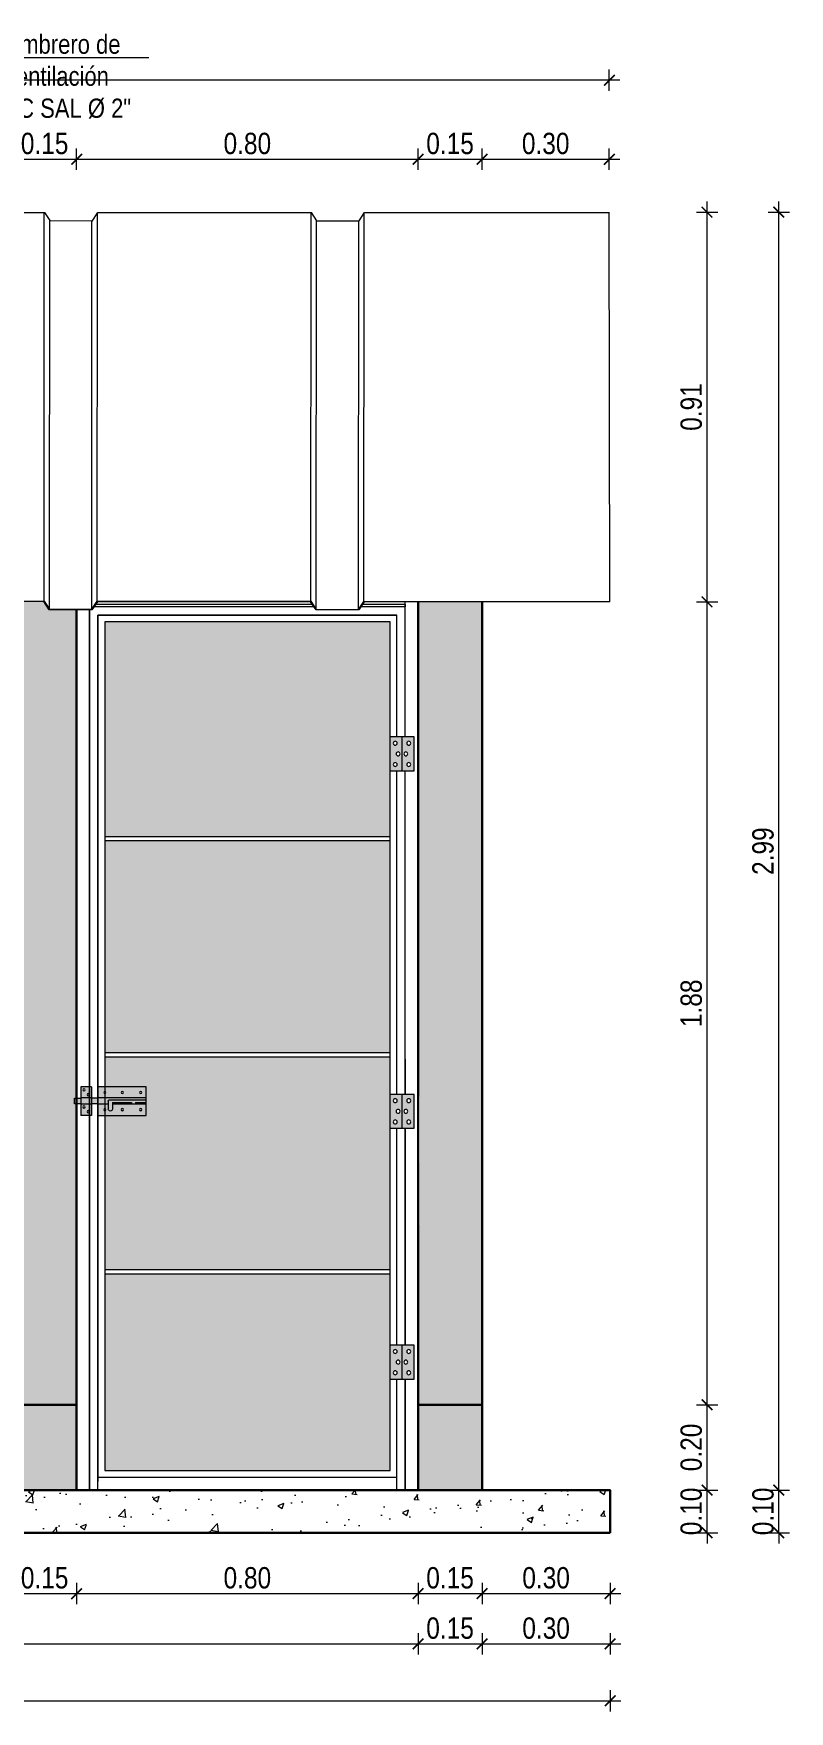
# Model space of a CAD drawing. Header units: metres. Extents: x 116.6 to 157, y -0.9 to 78.1.
# Drawn here: x 141.66 to 143.431, y 68.054 to 71.986 of the extents above; entities that cross this region are included whole.
import ezdxf
from ezdxf import colors
from ezdxf.entities.mleader import LeaderData, LeaderLine
from ezdxf.math import Vec2, Vec3

# ---------------------------------------------------------------- set-up
doc = ezdxf.new("R2010")
doc.units = ezdxf.units.M
doc.set_wipeout_variables(frame=1)
doc.layers.get('0').update_dxf_attribs({"color": 253})
doc.layers.get('Defpoints').update_dxf_attribs({"color": 30, "lineweight": 9})
for name, color, linetype, lineweight in [('-Acero techos', 252, 'Continuous', 13), ('-Acotado', 251, 'Continuous', 5), ('-Techo', 136, 'Continuous', 20), ('-Vista', 148, 'Continuous', 9), ('FIC-2ES_CONCRETO 210', 251, 'Continuous', 30), ('FIC-2ES_PUERTA METALICA', 170, 'Continuous', 15)]:
    doc.layers.add(name, color=color, linetype=linetype, lineweight=lineweight)
doc.layers.add('A_50_CotasExter', color=253, linetype='Continuous')
doc.styles.add('-Arial Narrow', font='ARIALN.TTF')
doc.dimstyles.new('Esc 1_20n', dxfattribs={"dimscale": 0.02, "dimtxt": 2, "dimasz": 1, "dimexe": 1, "dimexo": 1, "dimgap": 0.45, "dimtad": 1, "dimtoh": 1, "dimzin": 3, "dimdsep": 46, "dimtxsty": '-Arial Narrow', "dimblk": 'ARCHTICK', "dimcen": 1, "dimdle": 1, "dimclrd": 252, "dimclre": 252, "dimclrt": 252, "dimadec": 0, "dimazin": 0, "dimtfac": 1, "dimtix": 1, "dimtmove": 1, "dimatfit": 2, "dimldrblk": 'ARCHTICK', "dimfxl": 1, "dimfxlon": 1, "dimtolj": 2, "dimlwd": 5, "dimlwe": 5, "dimarcsym": 0})

# ---------------------------------------------------------------- blocks, each defined once
blk = doc.blocks.new('_ArchTick')
at = {"color": 0, "linetype": 'ByBlock', "const_width": 0.15}
blk.add_lwpolyline([(-0.5, -0.5), (0.5, 0.5)], dxfattribs=at)
blk = doc.blocks.new('*D717')
at = {"layer": 'A_50_CotasExter', "color": 252, "lineweight": 5, "transparency": 16777216}
for p, q in [((141.5859, 68.3302), (141.786, 68.3302)), ((141.6109, 68.3552), (141.6109, 68.3052)), ((141.761, 68.3552), (141.761, 68.3052))]:
    blk.add_line(p, q, dxfattribs=at)
at = {"layer": 'Defpoints', "color": 0, "transparency": 16777216}
for p in [(141.6109, 68.7727), (141.761, 68.7727), (141.761, 68.3302)]:
    blk.add_point(p, dxfattribs=at)
at = {"layer": 'A_50_CotasExter', "color": 252, "lineweight": 5, "transparency": 16777216, "xscale": 0.025, "yscale": 0.025, "zscale": 0.025}
for p, rotation in [((141.6109, 68.3302), 180.0000000000054), ((141.761, 68.3302), 5.44510961466554e-12)]:
    blk.add_blockref('_ArchTick', p, dxfattribs=dict(at, rotation=rotation))
at = {"layer": 'A_50_CotasExter', "color": 252, "transparency": 16777216, "insert": (141.686, 68.367), "char_height": 0.05, "attachment_point": 5, "style": '-Arial Narrow'}
blk.add_mtext('\\A2;0.15', dxfattribs=at)
blk = doc.blocks.new('*D718')
at = {"layer": 'A_50_CotasExter', "color": 252, "lineweight": 5, "transparency": 16777216}
for p, q in [((141.736, 68.3302), (142.586, 68.3302)), ((141.761, 68.3552), (141.761, 68.3052)), ((142.561, 68.3552), (142.561, 68.3052))]:
    blk.add_line(p, q, dxfattribs=at)
at = {"layer": 'Defpoints', "color": 0, "transparency": 16777216}
for p in [(141.761, 68.7727), (142.561, 68.7727), (142.561, 68.3302)]:
    blk.add_point(p, dxfattribs=at)
at = {"layer": 'A_50_CotasExter', "color": 252, "lineweight": 5, "transparency": 16777216, "xscale": 0.025, "yscale": 0.025, "zscale": 0.025}
for p, rotation in [((141.761, 68.3302), 180.0000000000054), ((142.561, 68.3302), 5.44510961466554e-12)]:
    blk.add_blockref('_ArchTick', p, dxfattribs=dict(at, rotation=rotation))
at = {"layer": 'A_50_CotasExter', "color": 252, "transparency": 16777216, "insert": (142.161, 68.367), "char_height": 0.05, "attachment_point": 5, "style": '-Arial Narrow'}
blk.add_mtext('\\A2;0.80', dxfattribs=at)
blk = doc.blocks.new('*D719')
at = {"layer": 'A_50_CotasExter', "color": 252, "lineweight": 5, "transparency": 16777216}
for p, q in [((142.536, 68.3302), (142.736, 68.3302)), ((142.561, 68.3552), (142.561, 68.3052)), ((142.711, 68.3552), (142.711, 68.3052))]:
    blk.add_line(p, q, dxfattribs=at)
at = {"layer": 'Defpoints', "color": 0, "transparency": 16777216}
for p in [(142.561, 68.7727), (142.711, 68.7727), (142.711, 68.3302)]:
    blk.add_point(p, dxfattribs=at)
at = {"layer": 'A_50_CotasExter', "color": 252, "lineweight": 5, "transparency": 16777216, "xscale": 0.025, "yscale": 0.025, "zscale": 0.025}
for p, rotation in [((142.561, 68.3302), 180.0000000000054), ((142.711, 68.3302), 5.44510961466554e-12)]:
    blk.add_blockref('_ArchTick', p, dxfattribs=dict(at, rotation=rotation))
at = {"layer": 'A_50_CotasExter', "color": 252, "transparency": 16777216, "insert": (142.636, 68.367), "char_height": 0.05, "attachment_point": 5, "style": '-Arial Narrow'}
blk.add_mtext('\\A2;0.15', dxfattribs=at)
blk = doc.blocks.new('*D721')
at = {"layer": 'A_50_CotasExter', "color": 252, "lineweight": 5, "transparency": 16777216}
for p, q in [((140.086, 68.2123), (142.586, 68.2123)), ((140.111, 68.2373), (140.111, 68.1873)), ((142.561, 68.2373), (142.561, 68.1873))]:
    blk.add_line(p, q, dxfattribs=at)
at = {"layer": 'Defpoints', "color": 0, "transparency": 16777216}
for p in [(140.111, 68.5728), (142.561, 68.5728), (142.561, 68.2123)]:
    blk.add_point(p, dxfattribs=at)
at = {"layer": 'A_50_CotasExter', "color": 252, "lineweight": 5, "transparency": 16777216, "xscale": 0.025, "yscale": 0.025, "zscale": 0.025}
for p, rotation in [((140.111, 68.2123), 179.9999998690352), ((142.561, 68.2123), 359.9999998690351)]:
    blk.add_blockref('_ArchTick', p, dxfattribs=dict(at, rotation=rotation))
at = {"layer": 'A_50_CotasExter', "color": 252, "transparency": 16777216, "insert": (141.336, 68.2491), "char_height": 0.05, "attachment_point": 5, "rotation": 360, "style": '-Arial Narrow'}
blk.add_mtext('\\A2;2.45', dxfattribs=at)
blk = doc.blocks.new('*D722')
at = {"layer": 'A_50_CotasExter', "color": 252, "lineweight": 5, "transparency": 16777216}
for p, q in [((142.536, 68.2123), (142.736, 68.2123)), ((142.561, 68.2373), (142.561, 68.1873)), ((142.711, 68.2373), (142.711, 68.1873))]:
    blk.add_line(p, q, dxfattribs=at)
at = {"layer": 'Defpoints', "color": 0, "transparency": 16777216}
for p in [(142.561, 68.5728), (142.711, 68.5728), (142.711, 68.2123)]:
    blk.add_point(p, dxfattribs=at)
at = {"layer": 'A_50_CotasExter', "color": 252, "lineweight": 5, "transparency": 16777216, "xscale": 0.025, "yscale": 0.025, "zscale": 0.025}
for p, rotation in [((142.561, 68.2123), 179.9999998690352), ((142.711, 68.2123), 359.9999998690351)]:
    blk.add_blockref('_ArchTick', p, dxfattribs=dict(at, rotation=rotation))
at = {"layer": 'A_50_CotasExter', "color": 252, "transparency": 16777216, "insert": (142.636, 68.2491), "char_height": 0.05, "attachment_point": 5, "rotation": 360, "style": '-Arial Narrow'}
blk.add_mtext('\\A2;0.15', dxfattribs=at)
blk = doc.blocks.new('*D723')
at = {"layer": 'A_50_CotasExter', "color": 252, "lineweight": 5, "transparency": 16777216}
for p, q in [((142.686, 68.3302), (143.036, 68.3302)), ((142.711, 68.3552), (142.711, 68.3052)), ((143.011, 68.3552), (143.011, 68.3052))]:
    blk.add_line(p, q, dxfattribs=at)
at = {"layer": 'Defpoints', "color": 0, "transparency": 16777216}
for p in [(142.711, 68.7727), (143.011, 68.4728), (143.011, 68.3302)]:
    blk.add_point(p, dxfattribs=at)
at = {"layer": 'A_50_CotasExter', "color": 252, "lineweight": 5, "transparency": 16777216, "xscale": 0.025, "yscale": 0.025, "zscale": 0.025}
for p, rotation in [((142.711, 68.3302), 180.0000000000054), ((143.011, 68.3302), 5.44510961466554e-12)]:
    blk.add_blockref('_ArchTick', p, dxfattribs=dict(at, rotation=rotation))
at = {"layer": 'A_50_CotasExter', "color": 252, "transparency": 16777216, "insert": (142.861, 68.367), "char_height": 0.05, "attachment_point": 5, "style": '-Arial Narrow'}
blk.add_mtext('\\A2;0.30', dxfattribs=at)
blk = doc.blocks.new('*D724')
at = {"layer": 'A_50_CotasExter', "color": 252, "lineweight": 5, "transparency": 16777216}
for p, q in [((142.686, 68.2123), (143.036, 68.2123)), ((142.711, 68.2373), (142.711, 68.1873)), ((143.011, 68.2373), (143.011, 68.1873))]:
    blk.add_line(p, q, dxfattribs=at)
at = {"layer": 'Defpoints', "color": 0, "transparency": 16777216}
for p in [(142.711, 68.5728), (143.011, 68.4728), (143.011, 68.2123)]:
    blk.add_point(p, dxfattribs=at)
at = {"layer": 'A_50_CotasExter', "color": 252, "lineweight": 5, "transparency": 16777216, "xscale": 0.025, "yscale": 0.025, "zscale": 0.025}
for p, rotation in [((142.711, 68.2123), 179.9999998690352), ((143.011, 68.2123), 359.9999998690351)]:
    blk.add_blockref('_ArchTick', p, dxfattribs=dict(at, rotation=rotation))
at = {"layer": 'A_50_CotasExter', "color": 252, "transparency": 16777216, "insert": (142.861, 68.2491), "char_height": 0.05, "attachment_point": 5, "rotation": 360, "style": '-Arial Narrow'}
blk.add_mtext('\\A2;0.30', dxfattribs=at)
blk = doc.blocks.new('*D725')
at = {"layer": 'A_50_CotasExter', "color": 252, "lineweight": 5, "transparency": 16777216}
for p, q in [((139.811, 68.1042), (139.811, 68.0542)), ((143.011, 68.1042), (143.011, 68.0542)), ((139.786, 68.0792), (143.036, 68.0792))]:
    blk.add_line(p, q, dxfattribs=at)
at = {"layer": 'Defpoints', "color": 0, "transparency": 16777216}
for p in [(139.811, 68.4728), (143.011, 68.4728), (143.011, 68.0792)]:
    blk.add_point(p, dxfattribs=at)
at = {"layer": 'A_50_CotasExter', "color": 252, "lineweight": 5, "transparency": 16777216, "xscale": 0.025, "yscale": 0.025, "zscale": 0.025, "rotation": 180}
blk.add_blockref('_ArchTick', (139.811, 68.0792), dxfattribs=at)
at = {"layer": 'A_50_CotasExter', "color": 252, "lineweight": 5, "transparency": 16777216, "xscale": 0.025, "yscale": 0.025, "zscale": 0.025}
blk.add_blockref('_ArchTick', (143.011, 68.0792), dxfattribs=at)
at = {"layer": 'A_50_CotasExter', "color": 252, "transparency": 16777216, "insert": (141.411, 68.116), "char_height": 0.05, "attachment_point": 5, "style": '-Arial Narrow'}
blk.add_mtext('\\A2;3.20', dxfattribs=at)
blk = doc.blocks.new('*D726')
at = {"layer": 'A_50_CotasExter', "color": 252, "lineweight": 5, "transparency": 16777216}
for p, q in [((143.213, 68.5728), (143.263, 68.5728)), ((143.238, 68.5728), (143.238, 68.5978)), ((143.238, 68.4728), (143.238, 68.5728)), ((143.213, 68.4728), (143.263, 68.4728)), ((143.238, 68.4728), (143.238, 68.4478))]:
    blk.add_line(p, q, dxfattribs=at)
at = {"layer": 'Defpoints', "color": 0, "transparency": 16777216}
for p in [(142.811, 68.5728), (143.238, 68.5728), (142.811, 68.4728)]:
    blk.add_point(p, dxfattribs=at)
at = {"layer": 'A_50_CotasExter', "color": 252, "lineweight": 5, "transparency": 16777216, "xscale": 0.025, "yscale": 0.025, "zscale": 0.025}
for p, rotation in [((143.238, 68.5728), 270), ((143.238, 68.4728), 90)]:
    blk.add_blockref('_ArchTick', p, dxfattribs=dict(at, rotation=rotation))
at = {"layer": 'A_50_CotasExter', "color": 252, "transparency": 16777216, "insert": (143.2012, 68.5228), "char_height": 0.05, "attachment_point": 5, "rotation": 90, "style": '-Arial Narrow'}
blk.add_mtext('\\A2;0.10', dxfattribs=at)
blk = doc.blocks.new('*D727')
at = {"layer": 'A_50_CotasExter', "color": 252, "lineweight": 5, "transparency": 16777216}
for p, q in [((143.213, 68.7727), (143.263, 68.7727)), ((143.238, 68.5478), (143.238, 68.7977)), ((143.213, 68.5728), (143.263, 68.5728))]:
    blk.add_line(p, q, dxfattribs=at)
at = {"layer": 'Defpoints', "color": 0, "transparency": 16777216}
for p in [(142.511, 68.7727), (143.238, 68.7727), (142.811, 68.5728)]:
    blk.add_point(p, dxfattribs=at)
at = {"layer": 'A_50_CotasExter', "color": 252, "lineweight": 5, "transparency": 16777216, "xscale": 0.025, "yscale": 0.025, "zscale": 0.025}
for p, rotation in [((143.238, 68.7727), 90), ((143.238, 68.5728), 270)]:
    blk.add_blockref('_ArchTick', p, dxfattribs=dict(at, rotation=rotation))
at = {"layer": 'A_50_CotasExter', "color": 252, "transparency": 16777216, "insert": (143.2012, 68.6727), "char_height": 0.05, "attachment_point": 5, "rotation": 90, "style": '-Arial Narrow'}
blk.add_mtext('\\A2;0.20', dxfattribs=at)
blk = doc.blocks.new('*D728')
at = {"layer": 'A_50_CotasExter', "color": 252, "lineweight": 5, "transparency": 16777216}
for p, q in [((143.213, 70.6541), (143.263, 70.6541)), ((143.238, 68.7477), (143.238, 70.6791)), ((143.213, 68.7727), (143.263, 68.7727))]:
    blk.add_line(p, q, dxfattribs=at)
at = {"layer": 'Defpoints', "color": 0, "transparency": 16777216}
for p in [(142.511, 70.6541), (143.238, 70.6541), (142.511, 68.7727)]:
    blk.add_point(p, dxfattribs=at)
at = {"layer": 'A_50_CotasExter', "color": 252, "lineweight": 5, "transparency": 16777216, "xscale": 0.025, "yscale": 0.025, "zscale": 0.025}
for p, rotation in [((143.238, 70.6541), 90), ((143.238, 68.7727), 270)]:
    blk.add_blockref('_ArchTick', p, dxfattribs=dict(at, rotation=rotation))
at = {"layer": 'A_50_CotasExter', "color": 252, "transparency": 16777216, "insert": (143.2012, 69.7134), "char_height": 0.05, "attachment_point": 5, "rotation": 90, "style": '-Arial Narrow'}
blk.add_mtext('\\A2;1.88', dxfattribs=at)
blk = doc.blocks.new('*D729')
at = {"layer": 'A_50_CotasExter', "color": 252, "lineweight": 5, "transparency": 16777216}
for p, q in [((143.238, 70.6291), (143.238, 71.592)), ((143.213, 71.567), (143.263, 71.567)), ((143.213, 70.6541), (143.263, 70.6541))]:
    blk.add_line(p, q, dxfattribs=at)
at = {"layer": 'Defpoints', "color": 0, "transparency": 16777216}
for p in [(143.0107, 71.567), (143.238, 71.567), (142.511, 70.6541)]:
    blk.add_point(p, dxfattribs=at)
at = {"layer": 'A_50_CotasExter', "color": 252, "lineweight": 5, "transparency": 16777216, "xscale": 0.025, "yscale": 0.025, "zscale": 0.025}
for p, rotation in [((143.238, 71.567), 90), ((143.238, 70.6541), 270)]:
    blk.add_blockref('_ArchTick', p, dxfattribs=dict(at, rotation=rotation))
at = {"layer": 'A_50_CotasExter', "color": 252, "transparency": 16777216, "insert": (143.2012, 71.1105), "char_height": 0.05, "attachment_point": 5, "rotation": 90, "style": '-Arial Narrow'}
blk.add_mtext('\\A2;0.91', dxfattribs=at)
blk = doc.blocks.new('*D730')
at = {"layer": 'A_50_CotasExter', "color": 252, "lineweight": 5, "transparency": 16777216}
for p, q in [((143.3812, 68.5728), (143.4312, 68.5728)), ((143.4062, 68.5728), (143.4062, 68.5978)), ((143.4062, 68.4728), (143.4062, 68.5728)), ((143.3812, 68.4728), (143.4312, 68.4728)), ((143.4062, 68.4728), (143.4062, 68.4478))]:
    blk.add_line(p, q, dxfattribs=at)
at = {"layer": 'Defpoints', "color": 0, "transparency": 16777216}
for p in [(142.811, 68.5728), (143.4062, 68.5728), (142.811, 68.4728)]:
    blk.add_point(p, dxfattribs=at)
at = {"layer": 'A_50_CotasExter', "color": 252, "lineweight": 5, "transparency": 16777216, "xscale": 0.025, "yscale": 0.025, "zscale": 0.025}
for p, rotation in [((143.4062, 68.5728), 270), ((143.4062, 68.4728), 90)]:
    blk.add_blockref('_ArchTick', p, dxfattribs=dict(at, rotation=rotation))
at = {"layer": 'A_50_CotasExter', "color": 252, "transparency": 16777216, "insert": (143.3694, 68.5228), "char_height": 0.05, "attachment_point": 5, "rotation": 90, "style": '-Arial Narrow'}
blk.add_mtext('\\A2;0.10', dxfattribs=at)
blk = doc.blocks.new('*D731')
at = {"layer": 'A_50_CotasExter', "color": 252, "lineweight": 5, "transparency": 16777216}
for p, q in [((143.4062, 68.5478), (143.4062, 71.592)), ((143.3812, 71.567), (143.4312, 71.567)), ((143.3812, 68.5728), (143.4312, 68.5728))]:
    blk.add_line(p, q, dxfattribs=at)
at = {"layer": 'Defpoints', "color": 0, "transparency": 16777216}
for p in [(143.0107, 71.567), (143.4062, 71.567), (142.811, 68.5728)]:
    blk.add_point(p, dxfattribs=at)
at = {"layer": 'A_50_CotasExter', "color": 252, "lineweight": 5, "transparency": 16777216, "xscale": 0.025, "yscale": 0.025, "zscale": 0.025}
for p, rotation in [((143.4062, 71.567), 90), ((143.4062, 68.5728), 270)]:
    blk.add_blockref('_ArchTick', p, dxfattribs=dict(at, rotation=rotation))
at = {"layer": 'A_50_CotasExter', "color": 252, "transparency": 16777216, "insert": (143.3694, 70.0699), "char_height": 0.05, "attachment_point": 5, "rotation": 90, "style": '-Arial Narrow'}
blk.add_mtext('\\A2;2.99', dxfattribs=at)
blk = doc.blocks.new('*D735')
at = {"layer": 'A_50_CotasExter', "color": 252, "lineweight": 5, "transparency": 16777216}
for p, q in [((141.6109, 71.666), (141.6109, 71.716)), ((141.761, 71.666), (141.761, 71.716)), ((141.5859, 71.691), (141.786, 71.691))]:
    blk.add_line(p, q, dxfattribs=at)
at = {"layer": 'Defpoints', "color": 0, "transparency": 16777216}
for p in [(141.761, 71.691), (141.6109, 70.6545), (141.761, 70.6355)]:
    blk.add_point(p, dxfattribs=at)
at = {"layer": 'A_50_CotasExter', "color": 252, "lineweight": 5, "transparency": 16777216, "xscale": 0.025, "yscale": 0.025, "zscale": 0.025}
for p, rotation in [((141.6109, 71.691), 179.9999999999935), ((141.761, 71.691), 359.9999999999935)]:
    blk.add_blockref('_ArchTick', p, dxfattribs=dict(at, rotation=rotation))
at = {"layer": 'A_50_CotasExter', "color": 252, "transparency": 16777216, "insert": (141.686, 71.7277), "char_height": 0.05, "attachment_point": 5, "style": '-Arial Narrow'}
blk.add_mtext('\\A2;0.15', dxfattribs=at)
blk = doc.blocks.new('*D736')
at = {"layer": 'A_50_CotasExter', "color": 252, "lineweight": 5, "transparency": 16777216}
for p, q in [((141.761, 71.666), (141.761, 71.716)), ((142.561, 71.666), (142.561, 71.716)), ((141.736, 71.691), (142.586, 71.691))]:
    blk.add_line(p, q, dxfattribs=at)
at = {"layer": 'Defpoints', "color": 0, "transparency": 16777216}
for p in [(142.561, 71.691), (142.561, 70.6542), (141.761, 70.6355)]:
    blk.add_point(p, dxfattribs=at)
at = {"layer": 'A_50_CotasExter', "color": 252, "lineweight": 5, "transparency": 16777216, "xscale": 0.025, "yscale": 0.025, "zscale": 0.025}
for p, rotation in [((141.761, 71.691), 179.9999999999935), ((142.561, 71.691), 359.9999999999935)]:
    blk.add_blockref('_ArchTick', p, dxfattribs=dict(at, rotation=rotation))
at = {"layer": 'A_50_CotasExter', "color": 252, "transparency": 16777216, "insert": (142.161, 71.7277), "char_height": 0.05, "attachment_point": 5, "style": '-Arial Narrow'}
blk.add_mtext('\\A2;0.80', dxfattribs=at)
blk = doc.blocks.new('*D737')
at = {"layer": 'A_50_CotasExter', "color": 252, "lineweight": 5, "transparency": 16777216}
for p, q in [((142.561, 71.666), (142.561, 71.716)), ((142.711, 71.666), (142.711, 71.716)), ((142.536, 71.691), (142.736, 71.691))]:
    blk.add_line(p, q, dxfattribs=at)
at = {"layer": 'Defpoints', "color": 0, "transparency": 16777216}
for p in [(142.711, 71.691), (142.561, 70.6542), (142.711, 70.6541)]:
    blk.add_point(p, dxfattribs=at)
at = {"layer": 'A_50_CotasExter', "color": 252, "lineweight": 5, "transparency": 16777216, "xscale": 0.025, "yscale": 0.025, "zscale": 0.025}
for p, rotation in [((142.561, 71.691), 179.9999999999935), ((142.711, 71.691), 359.9999999999935)]:
    blk.add_blockref('_ArchTick', p, dxfattribs=dict(at, rotation=rotation))
at = {"layer": 'A_50_CotasExter', "color": 252, "transparency": 16777216, "insert": (142.636, 71.7277), "char_height": 0.05, "attachment_point": 5, "style": '-Arial Narrow'}
blk.add_mtext('\\A2;0.15', dxfattribs=at)
blk = doc.blocks.new('*D738')
at = {"layer": 'A_50_CotasExter', "color": 252, "lineweight": 5, "transparency": 16777216}
for p, q in [((142.711, 71.666), (142.711, 71.716)), ((143.009, 71.666), (143.009, 71.716)), ((142.686, 71.691), (143.034, 71.691))]:
    blk.add_line(p, q, dxfattribs=at)
at = {"layer": 'Defpoints', "color": 0, "transparency": 16777216}
for p in [(143.009, 71.691), (143.009, 71.567), (142.711, 70.6541)]:
    blk.add_point(p, dxfattribs=at)
at = {"layer": 'A_50_CotasExter', "color": 252, "lineweight": 5, "transparency": 16777216, "xscale": 0.025, "yscale": 0.025, "zscale": 0.025}
for p, rotation in [((142.711, 71.691), 179.9999999999935), ((143.009, 71.691), 359.9999999999935)]:
    blk.add_blockref('_ArchTick', p, dxfattribs=dict(at, rotation=rotation))
at = {"layer": 'A_50_CotasExter', "color": 252, "transparency": 16777216, "insert": (142.86, 71.7277), "char_height": 0.05, "attachment_point": 5, "style": '-Arial Narrow'}
blk.add_mtext('\\A2;0.30', dxfattribs=at)
blk = doc.blocks.new('*D739')
at = {"layer": 'A_50_CotasExter', "color": 252, "lineweight": 5, "transparency": 16777216}
for p, q in [((143.0341, 71.876), (139.7862, 71.8773)), ((139.8112, 71.8523), (139.8112, 71.9023)), ((143.0091, 71.8511), (143.0091, 71.9011))]:
    blk.add_line(p, q, dxfattribs=at)
at = {"layer": 'Defpoints', "color": 0, "transparency": 16777216}
for p in [(139.8112, 71.8773), (139.811, 71.5682), (143.009, 71.567)]:
    blk.add_point(p, dxfattribs=at)
at = {"layer": 'A_50_CotasExter', "color": 252, "lineweight": 5, "transparency": 16777216, "xscale": 0.025, "yscale": 0.025, "zscale": 0.025}
for p, rotation in [((139.8112, 71.8773), 179.9776600516726), ((143.0091, 71.8761), 359.9776600516726)]:
    blk.add_blockref('_ArchTick', p, dxfattribs=dict(at, rotation=rotation))
at = {"layer": 'A_50_CotasExter', "color": 252, "transparency": 16777216, "insert": (141.4102, 71.9135), "char_height": 0.05, "attachment_point": 5, "rotation": 359.9777, "style": '-Arial Narrow'}
blk.add_mtext('\\A2;3.20', dxfattribs=at)
blk = doc.blocks.new('_ClosedBlank')
at = {"color": 0, "linetype": 'ByBlock', "lineweight": -2}
for p, q in [((-1, 0.167), (0, 0)), ((-1, 0.167), (-1, -0.167)), ((0, 0), (-1, -0.167))]:
    blk.add_line(p, q, dxfattribs=at)
blk = doc.blocks.new('Bisagra 3 x 3')
h = blk.add_hatch(color=7)
h.dxf.hatch_style = 1
h.set_gradient(color1=(255, 255, 255), color2=(128, 128, 128), tint=1, name='CURVED')
h.paths.add_polyline_path([(-0.0285, 0.0396), (0.0285, 0.0396), (0.0285, -0.0396), (-0.0285, -0.0396)])
at = {"linetype": 'Continuous'}
blk.add_wipeout([(-0.0285, 0.0396), (0.0285, 0.0396), (0.0285, -0.0396), (-0.0285, -0.0396)], dxfattribs=at)
h = blk.add_hatch(color=7)
h.dxf.hatch_style = 1
h.set_gradient(color1=(255, 255, 255), color2=(128, 128, 128), tint=1, name='INVCYLINDER')
h.paths.add_polyline_path([(0, 0.0396), (-0.0285, 0.0396), (-0.0285, -0.0396), (0, -0.0396)])
h.paths.add_polyline_path([(-0.0205, 0.0249, -1), (-0.0113, 0.0249, -1)], flags=16)
h.paths.add_polyline_path([(-0.0044, 0, -1), (-0.0136, 0, -1)], flags=16)
h.paths.add_polyline_path([(-0.0113, -0.0249, -1), (-0.0205, -0.0249, -1)], flags=16)
h.paths.add_polyline_path([(0.0285, 0.0396), (0, 0.0396), (0, -0.0396), (0.0285, -0.0396)])
h.paths.add_polyline_path([(0.0136, 0, -1), (0.0044, 0, -1)], flags=16)
h.paths.add_polyline_path([(0.0113, 0.0249, -1), (0.0205, 0.0249, -1)], flags=16)
h.paths.add_polyline_path([(0.0205, -0.0249, -1), (0.0113, -0.0249, -1)], flags=16)
at = {"layer": '-Vista', "linetype": 'Continuous'}
blk.add_lwpolyline([(-0.0285, 0.0396), (0.0285, 0.0396), (0.0285, -0.0396), (-0.0285, -0.0396)], close=True, dxfattribs=at)
blk.add_lwpolyline([(0, 0.0396), (0, -0.0396)], dxfattribs=at)
for centre in [(-0.0159, 0.0249), (-0.009, 0), (0.009, 0), (0.0159, 0.0249), (-0.0159, -0.0249), (0.0159, -0.0249)]:
    blk.add_circle(centre, 0.0046, dxfattribs=at)
blk = doc.blocks.new('Cerrojo')
h = blk.add_hatch(color=7)
h.dxf.hatch_style = 1
h.set_gradient(color1=(255, 255, 255), color2=(128, 128, 128), tint=1, name='CYLINDER')
h.paths.add_polyline_path([(0, 0.0335), (-0.1143, 0.0335), (-0.1143, 0.0075), (0, 0.0075)])
h.paths.add_polyline_path([(-0.0196, 0.02, -1), (-0.0145, 0.02, -1)], flags=16)
h.paths.add_polyline_path([(-0.0606, 0.02, -1), (-0.0555, 0.02, -1)], flags=16)
h.paths.add_polyline_path([(-0.1036, 0.02, -1), (-0.0986, 0.02, -1)], flags=16)
h.paths.add_polyline_path([(0, -0.0075), (-0.0251, -0.0075), (-0.0251, -0.0192, -0.83287), (-0.0351, -0.0192), (-0.0351, -0.0075), (-0.0811, -0.0075, -0.056334), (-0.0816, -0.0075), (-0.0867, -0.0075, -0.056334), (-0.0872, -0.0075), (-0.1143, -0.0075), (-0.1143, -0.0335), (0, -0.0335)])
h.paths.add_polyline_path([(-0.0606, -0.02, -1), (-0.0555, -0.02, -1)], flags=16)
h.paths.add_polyline_path([(-0.0196, -0.02, -1), (-0.0145, -0.02, -1)], flags=16)
h.paths.add_polyline_path([(-0.1036, -0.02, -1), (-0.0986, -0.02, -1)], flags=16)
h.paths.add_polyline_path([(-0.0792, -0.003), (-0.0351, -0.003), (-0.0351, -0.0192, 0.83287), (-0.0251, -0.0192), (-0.0251, 0, 0.406494), (-0.0281, 0.003), (-0.1143, 0.003), (-0.1143, -0.0075), (-0.0811, -0.0075, 0.372902), (-0.0792, -0.0054)], flags=0)
h.paths.add_polyline_path([(-0.0351, -0.003), (-0.0792, -0.003), (-0.0792, -0.0052, -0.39039), (-0.0811, -0.0075), (-0.0351, -0.0075)], flags=0)
h.paths.add_polyline_path([(0, 0.0075), (-0.1143, 0.0075), (-0.1143, -0.0075), (-0.0872, -0.0075), (-0.0811, -0.0075, 0.372902), (-0.0792, -0.0054), (-0.0792, -0.003), (-0.0351, -0.003), (-0.0351, -0.0192, 0.83287), (-0.0251, -0.0192), (-0.0251, -0.0075), (0, -0.0075)], flags=17)
h.paths.add_polyline_path([(0.0389, -0.0075), (0.0139, -0.0075), (0.0139, -0.0335), (0.0389, -0.0335)])
h.paths.add_polyline_path([(0.0344, -0.0138, -1), (0.0294, -0.0138, -1)], flags=16)
h.paths.add_polyline_path([(0.0243, -0.025, -1), (0.0192, -0.025, -1)], flags=16)
h.paths.add_polyline_path([(0.0389, 0.0075), (0.0139, 0.0075), (0.0139, -0.0075), (0.0389, -0.0075)])
h.paths.add_polyline_path([(0.0389, 0.0335), (0.0139, 0.0335), (0.0139, 0.0075), (0.0389, 0.0075)])
h.paths.add_polyline_path([(0.0294, 0.0262, -1), (0.0344, 0.0262, -1)], flags=16)
h.paths.add_polyline_path([(0.0243, 0.015, -1), (0.0192, 0.015, -1)], flags=16)
h.paths.add_polyline_path([(0, 0.0075), (-0.1143, 0.0075), (-0.1143, -0.0075), (-0.0811, -0.0075, 0.372902), (-0.0792, -0.0054), (-0.0792, -0.003), (-0.0351, -0.003), (-0.0351, -0.0192, 0.83287), (-0.0251, -0.0192), (-0.0251, -0.0075), (0, -0.0075)], flags=17)
h = blk.add_hatch(color=7)
h.dxf.hatch_style = 1
h.set_gradient(color1=(255, 255, 255), color2=(128, 128, 128), tint=1, name='CYLINDER')
h.paths.add_polyline_path([(-0.1143, 0.0075), (-0.1143, -0.0335), (0, -0.0335), (0, 0.0075)])
h = blk.add_hatch(color=18)
h.dxf.hatch_style = 1
h.paths.add_polyline_path([(0.0139, 0.0065), (0, 0.0065), (0, -0.0065), (0.0139, -0.0065)])
h.paths.add_polyline_path([(0.0539, 0.0065), (0.0389, 0.0065), (0.0389, -0.0065), (0.0539, -0.0065)])
h.paths.add_polyline_path([(-0.0251, 0, 0.421975), (-0.0282, 0.003), (-0.1143, 0.003), (-0.1143, -0.003), (-0.0892, -0.003), (-0.0892, -0.0054, 0.372902), (-0.0872, -0.0075), (-0.0811, -0.0075, 0.39039), (-0.0792, -0.0052), (-0.0792, -0.003), (-0.0351, -0.003), (-0.0351, -0.0192, 0.83287), (-0.0251, -0.0192)])
h = blk.add_hatch(color=7)
h.dxf.hatch_style = 1
h.set_gradient(color1=(255, 255, 255), color2=(128, 128, 128), tint=1, name='CYLINDER')
h.paths.add_polyline_path([(-0.0351, -0.003), (-0.0792, -0.003), (-0.0792, -0.0052, -0.39039), (-0.0811, -0.0075), (-0.0351, -0.0075)])
h.paths.add_polyline_path([(-0.0892, -0.003), (-0.1143, -0.003), (-0.1143, -0.0075), (-0.0872, -0.0075, -0.39039), (-0.0892, -0.0052)])
at = {"layer": '-Vista', "ltscale": 0.009}
for p, q in [((-0.1143, 0.0075), (0, 0.0075)), ((-0.0281, 0.003), (-0.1143, 0.003)), ((-0.0251, 0), (-0.0251, -0.0192)), ((0, 0.0335), (0, -0.0335)), ((0, 0.0065), (0.0139, 0.0065)), ((0.0139, 0.0335), (0.0389, 0.0335)), ((0.0139, 0.0335), (0.0139, -0.0335)), ((0.0139, 0.0075), (0.0389, 0.0075)), ((0.0389, 0.0335), (0.0389, -0.0335)), ((0.0539, 0.0065), (0.0389, 0.0065)), ((0.0539, -0.0065), (0.0539, 0.0065)), ((-0.0892, -0.003), (-0.1143, -0.003)), ((-0.1143, -0.0075), (-0.0351, -0.0075)), ((-0.0892, -0.003), (-0.0892, -0.0054)), ((-0.0351, -0.003), (-0.0792, -0.003)), ((-0.0792, -0.003), (-0.0792, -0.0054)), ((-0.0351, -0.003), (-0.0351, -0.0192)), ((-0.0251, -0.0075), (0, -0.0075)), ((0, -0.0065), (0.0139, -0.0065)), ((0.0139, -0.0075), (0.0389, -0.0075)), ((0.0139, -0.0335), (0.0389, -0.0335)), ((0.0389, -0.0065), (0.0539, -0.0065))]:
    blk.add_line(p, q, dxfattribs=at)
blk.add_lwpolyline([(0, -0.0335), (-0.1143, -0.0335), (-0.1143, 0.0335), (0, 0.0335)], close=True, dxfattribs=at)
for centre in [(-0.1011, 0.02), (-0.0581, 0.02), (-0.0171, 0.02), (0.0218, 0.015), (0.0319, 0.0262), (-0.1011, -0.02), (-0.0581, -0.02), (-0.0171, -0.02), (0.0218, -0.025), (0.0319, -0.0138)]:
    blk.add_circle(centre, 0.00253, dxfattribs=at)
for centre, radius, start, end in [((-0.0281, 0), 0.003, 359.9569, 88.4858), ((-0.087, -0.0053), 0.0022, 178.2508, 276.4486), ((-0.0814, -0.0053), 0.0022, 263.5514, 1.7492), ((-0.0301, -0.0183), 0.00508, 190.4202, 349.5798)]:
    blk.add_arc(centre, radius, start, end, dxfattribs=at)

msp = doc.modelspace()

# ---------------------------------------------------------------- hatches: boundary and pattern name
at = {"layer": '-Acotado'}
h = msp.add_hatch(color=30, dxfattribs=at)
h.dxf.hatch_style = 1
h.paths.add_polyline_path([(140.261, 70.6551), (140.1357, 70.6551), (140.1224, 70.6353), (140.1224, 70.6361), (140.111, 70.6361), (140.111, 68.7727), (140.161, 68.7727), (140.161, 69.0728), (140.161, 69.4528), (140.161, 69.8228), (140.261, 69.8228)])
h.paths.add_polyline_path([(141.761, 70.6355), (141.697, 70.6355), (141.6842, 70.6545), (141.6109, 70.6545), (141.6109, 68.7727), (141.761, 68.7727)])
h.paths.add_polyline_path([(142.711, 70.6541), (142.561, 70.6542), (142.561, 69.4956), (142.5659, 69.4956), (142.5659, 69.4826), (142.5621, 68.7727), (142.711, 68.7727)])
h = msp.add_hatch(color=14, dxfattribs=at)
h.dxf.hatch_style = 1
h.paths.add_polyline_path([(140.161, 68.7727), (140.111, 68.7727), (140.111, 68.5728), (140.161, 68.5728)])
h.paths.add_polyline_path([(141.211, 68.7727), (140.311, 68.7727), (140.311, 68.5728), (141.211, 68.5728)])
h.paths.add_polyline_path([(141.761, 68.7727), (141.361, 68.7727), (141.361, 68.5728), (141.761, 68.5728)])
h.paths.add_polyline_path([(142.711, 68.7727), (142.561, 68.7727), (142.561, 68.5728), (142.711, 68.5728)])
at = {"lineweight": 5, "true_color": 0x636466}
h = msp.add_hatch(dxfattribs=at)
h.set_pattern_fill('AR-CONC', color=251, scale=0.0008)
h.set_pattern_definition([(50, (-1104.83029, -430.59949), (0.145747735, -0.012751268), [0.01524, -0.16764]), (355, (-1104.83029, -430.59949), (-0.028194737, 0.152845476), [0.012192, -0.134112467]), (100.451445, (-1104.81814, -430.60055), (0.117552998, 0.140094202), [0.012952007, -0.142472196]), (46.1842, (-1104.83029, -430.55885), (0.216863233, -0.033633862), [0.02286, -0.25146]), (96.635558, (-1104.81222, -430.56165), (0.189923307, 0.1979409), [0.01942802, -0.213708487]), (351.184151, (-1104.8303, -430.55885), (0.189923307, 0.1979409), [0.018287974, -0.201167786]), (21, (-1104.80997, -430.56901), (0.121291513, -0.081812159), [0.01524, -0.16764]), (326, (-1104.80997, -430.56901), (0.049441623, 0.147350373), [0.012192, -0.134112]), (71.451445, (-1104.79986, -430.57583), (0.170733135, 0.065538215), [0.012952007, -0.14247195]), (37.5, (-1104.83029, -430.59949), (0.0024708826, 0.067644031), [0, -0.1324864, 0, -0.136144, 0, -0.13462]), (7.5, (-1104.83029, -430.59949), (0.05345573, 0.08014446), [0, -0.0776224, 0, -0.1294384, 0, -0.051308]), (327.5, (-1104.875604, -430.59949), (0.1084724761, -0.0045829952), [0, -0.0508, 0, -0.158496, 0, -0.210312]), (317.5, (-1104.89592, -430.59949), (0.118503345, 0.020341193), [0, -0.06604, 0, -0.1052576, 0, -0.149352])])
h.paths.add_polyline_path([(143.011, 68.4728), (139.811, 68.4728), (139.811, 68.5728), (143.011, 68.5728)])

# ---------------------------------------------------------------- linework, layer by layer
at = {"layer": '-Acero techos'}
for p, q in [((142.3137, 70.6476), (141.8052, 70.6476)), ((142.3137, 70.6476), (141.8052, 70.6476)), ((142.531, 70.6476), (142.4304, 70.6476)), ((142.531, 70.6476), (142.4304, 70.6476)), ((142.531, 70.6428), (142.531, 70.6552)), ((142.531, 70.6476), (142.531, 70.6426)), ((142.561, 68.5728), (142.561, 70.6552)), ((141.761, 68.5728), (141.761, 70.6365)), ((141.791, 70.6355), (141.791, 68.5728)), ((141.791, 70.6355), (141.791, 68.5728)), ((141.8019, 70.6428), (142.317, 70.6428)), ((141.8019, 70.6428), (142.317, 70.6428)), ((142.4259, 70.6428), (142.531, 70.6428)), ((142.4259, 70.6428), (142.531, 70.6428)), ((142.531, 70.6426), (142.531, 70.6426)), ((141.811, 70.5728), (141.811, 68.5928)), ((141.8267, 70.1046), (142.4953, 70.1046)), ((141.8267, 70.0946), (142.4953, 70.0946)), ((142.4953, 69.5971), (141.8267, 69.5971)), ((142.4953, 69.5871), (141.8267, 69.5871)), ((142.531, 69.5828), (142.531, 68.5728)), ((141.8267, 69.0896), (142.4953, 69.0896)), ((141.8267, 69.0796), (142.4953, 69.0796))]:
    msp.add_line(p, q, dxfattribs=at)
for points in [[(141.791, 68.5728), (141.791, 70.6355)], [(141.811, 70.6228), (142.511, 70.6228)], [(141.811, 68.5728), (141.811, 70.6228), (142.511, 70.6228)], [(142.531, 68.5728), (142.531, 70.6428)], [(142.511, 68.5728), (142.511, 69.5978), (142.511, 70.5728)]]:
    msp.add_lwpolyline(points, dxfattribs=at)
msp.add_lwpolyline([(142.511, 70.6228), (141.811, 70.6228), (141.811, 68.6028), (142.511, 68.6028)], close=True, dxfattribs=at)
at = {"layer": '-Techo'}
for p, q in [((141.2861, 71.5663), (141.6861, 71.5662)), ((141.6848, 70.6555), (141.6851, 71.5662)), ((141.6988, 71.5472), (141.6861, 71.5662)), ((141.7971, 71.5461), (141.8106, 71.5661)), ((141.8093, 70.6554), (141.8096, 71.5647)), ((141.8106, 71.5661), (142.3111, 71.5659)), ((142.3098, 70.6553), (142.3102, 71.5659)), ((142.3239, 71.5469), (142.3111, 71.5659)), ((142.4228, 71.5469), (142.4356, 71.5659)), ((142.4343, 70.6552), (142.4347, 71.5645)), ((142.4356, 71.5659), (143.009, 71.5659)), ((143.0107, 70.654), (143.009, 71.567)), ((141.6975, 70.6365), (141.6979, 71.5486)), ((141.6988, 71.5472), (141.7983, 71.5471)), ((141.7965, 70.6365), (141.7968, 71.5471)), ((142.3226, 70.6362), (142.3229, 71.5483)), ((142.3239, 71.5469), (142.4228, 71.5469)), ((142.4215, 70.6362), (142.4219, 71.5469)), ((141.6842, 70.6545), (141.2853, 70.6547)), ((141.697, 70.6355), (141.6842, 70.6545)), ((141.7965, 70.6365), (141.8093, 70.6554)), ((141.8098, 70.6544), (141.797, 70.6355)), ((141.8093, 70.6554), (142.3098, 70.6553)), ((142.3093, 70.6543), (141.8098, 70.6544)), ((142.322, 70.6352), (142.3093, 70.6543)), ((142.3098, 70.6553), (142.3226, 70.6362)), ((142.4215, 70.6362), (142.4343, 70.6552)), ((142.4348, 70.6542), (142.422, 70.6352)), ((142.4343, 70.6552), (143.0107, 70.6549)), ((143.0107, 70.654), (142.4348, 70.6542)), ((141.797, 70.6355), (141.697, 70.6355)), ((142.422, 70.6352), (142.322, 70.6352)), ((142.3226, 70.6362), (142.4215, 70.6362))]:
    msp.add_line(p, q, dxfattribs=at)
msp.add_lwpolyline([(141.2713, 70.6357), (141.2848, 70.6557), (141.6848, 70.6555), (141.6975, 70.6365), (141.7965, 70.6365)], dxfattribs=at)
at = {"layer": 'FIC-2ES_CONCRETO 210', "ltscale": 0.025}
for p, q in [((142.711, 68.5728), (142.711, 70.6541)), ((142.561, 68.7727), (142.711, 68.7727))]:
    msp.add_line(p, q, dxfattribs=at)
at = {"layer": 'FIC-2ES_CONCRETO 210'}
for p, q in [((141.761, 70.6355), (141.761, 68.5728)), ((141.361, 68.7727), (141.761, 68.7727))]:
    msp.add_line(p, q, dxfattribs=at)
msp.add_lwpolyline([(142.561, 70.6542), (142.561, 68.5728)], dxfattribs=at)
at = {"layer": 'FIC-2ES_CONCRETO 210', "ltscale": 0.025}
msp.add_lwpolyline([(143.011, 68.4728), (139.811, 68.4728), (139.811, 68.5728), (143.011, 68.5728)], close=True, dxfattribs=at)
at = {"layer": 'FIC-2ES_PUERTA METALICA'}
for points in [[(141.761, 68.5728), (141.786, 68.5728)], [(142.536, 68.5728), (142.561, 68.5728)], [(142.536, 68.5728), (142.561, 68.5728)]]:
    msp.add_lwpolyline(points, dxfattribs=at)

# ---------------------------------------------------------------- block references
at = {"layer": '-Acero techos', "xscale": -1}
msp.add_blockref('Cerrojo', (141.81, 69.4843), dxfattribs=at)

# ---------------------------------------------------------------- dimensions: what is measured, and where the dimension line sits
at = {"layer": 'A_50_CotasExter'}
for p1, p2, distance, picture, middle in [((143.009, 71.567), (139.811, 71.5682), -0.3091, '*D739', (141.4102, 71.9135)), ((142.811, 68.4728), (142.811, 68.5728), -0.4269, '*D726', (143.2012, 68.5228)), ((142.811, 68.4728), (142.811, 68.5728), -0.5951, '*D730', (143.3694, 68.5228)), ((139.811, 68.4728), (143.011, 68.4728), -0.3936, '*D725', (141.411, 68.116))]:
    dim = msp.add_aligned_dim(p1=p1, p2=p2, distance=distance, dimstyle='Esc 1_20n', override={"dimscale": 0.025}, dxfattribs=at)
    dim.commit()
    dim.dimension.update_dxf_attribs({"geometry": picture, "text_midpoint": middle})
for base, p1, p2, angle, picture, middle in [((141.761, 71.691), (141.6109, 70.6545), (141.761, 70.6355), 180, '*D735', (141.686, 71.7277)), ((142.561, 71.691), (141.761, 70.6355), (142.561, 70.6542), 180, '*D736', (142.161, 71.7277)), ((142.711, 71.691), (142.561, 70.6542), (142.711, 70.6541), 180, '*D737', (142.636, 71.7277)), ((143.009, 71.691), (142.711, 70.6541), (143.009, 71.567), 180, '*D738', (142.86, 71.7277)), ((143.238, 71.567), (142.511, 70.6541), (143.0107, 71.567), 270, '*D729', (143.2012, 71.1105)), ((143.4062, 71.567), (142.811, 68.5728), (143.0107, 71.567), 270, '*D731', (143.3694, 70.0699)), ((143.238, 70.6541), (142.511, 68.7727), (142.511, 70.6541), 270, '*D728', (143.2012, 69.7134)), ((141.761, 68.3302), (141.6109, 68.7727), (141.761, 68.7727), 180, '*D717', (141.686, 68.367)), ((142.561, 68.3302), (141.761, 68.7727), (142.561, 68.7727), 180, '*D718', (142.161, 68.367)), ((143.238, 68.7727), (142.811, 68.5728), (142.511, 68.7727), 270, '*D727', (143.2012, 68.6727)), ((142.711, 68.3302), (142.561, 68.7727), (142.711, 68.7727), 180, '*D719', (142.636, 68.367)), ((143.011, 68.3302), (142.711, 68.7727), (143.011, 68.4728), 180, '*D723', (142.861, 68.367)), ((142.561, 68.2123), (140.111, 68.5728), (142.561, 68.5728), 180, '*D721', (141.336, 68.2491)), ((142.711, 68.2123), (142.561, 68.5728), (142.711, 68.5728), 180, '*D722', (142.636, 68.2491)), ((143.011, 68.2123), (142.711, 68.5728), (143.011, 68.4728), 180, '*D724', (142.861, 68.2491))]:
    dim = msp.add_linear_dim(base=base, p1=p1, p2=p2, angle=angle, dimstyle='Esc 1_20n', override={"dimscale": 0.025}, dxfattribs=at)
    dim.commit()
    dim.dimension.update_dxf_attribs({"geometry": picture, "text_midpoint": middle})

# ---------------------------------------------------------------- leaders
at = {"layer": '-Acotado'}
ml = msp.add_multileader_mtext('Standard', dxfattribs=at)
ml.set_content('Sombrero de\\Pventilación\\P PVC SAL %%C 2"', color=7, style='-Arial Narrow')
ml.set_leader_properties(color=7, linetype='Continuous', lineweight=0)
ml.set_arrow_properties(name='CLOSEDBLANK')
ml.build(insert=Vec2(0, 0))
ml.multileader.update_dxf_attribs({"has_dogleg": 0, "text_left_attachment_type": 6, "text_right_attachment_type": 6, "dogleg_length": 0, "arrow_head_size": 0.05, "scale": 0.025})
ctx = ml.context
ctx.base_point, ctx.scale, ctx.char_height, ctx.arrow_head_size, ctx.landing_gap_size, ctx.plane_origin = Vec3(141.5296, 71.9292), 0.025, 0.045, 0.05, 0.0125, Vec3(141.2984, 71.5411)
ctx.left_attachment, ctx.right_attachment, ctx.text_align_type = 6, 6, 1
notes = []
notes.append((ctx, [(0, (1, 1, 0), (141.5296, 71.9292), (1, 0), 0, [(0, [(141.4148, 71.6158)], 0, [])])]))
ctx.mtext.insert, ctx.mtext.alignment, ctx.mtext.flow_direction = Vec3(141.7148, 71.9832), 2, 5
for ctx, leaders in notes:
    for number, flags, end, landing, length, lines in leaders:
        leader = LeaderData()
        leader.index, (leader.has_last_leader_line, leader.has_dogleg_vector, leader.attachment_direction) = number, flags
        leader.last_leader_point, leader.dogleg_vector, leader.dogleg_length = Vec3(end), Vec3(landing), length
        for number, points, colour, breaks in lines:
            line = LeaderLine()
            line.index, line.vertices, line.color, line.breaks = number, Vec3.list(points), colors.encode_raw_color(colour), breaks
            leader.lines.append(line)
        ctx.leaders.append(leader)

# ---------------------------------------------------------------- next in the draw order: block references
at = {"layer": '-Acero techos', "xscale": -1}
for p in [(142.5233, 70.2978), (142.5233, 69.4603), (142.5233, 68.8727)]:
    msp.add_blockref('Bisagra 3 x 3', p, dxfattribs=at)

# ---------------------------------------------------------------- next in the draw order: hatches: boundary and pattern name
at = {"layer": '-Acero techos', "true_color": 0xc7c8ca}
h = msp.add_hatch(color=9, dxfattribs=at)
h.dxf.hatch_style = 1
h.paths.add_polyline_path([(141.8267, 68.6185), (141.8267, 69.0796), (142.4953, 69.0796), (142.4953, 68.6185)])
h.paths.add_polyline_path([(141.8267, 69.0896), (141.8267, 69.5871), (142.4953, 69.5871), (142.4953, 69.0896)])
h.paths.add_polyline_path([(142.4953, 70.0946), (142.4953, 69.5971), (141.8267, 69.5971), (141.8267, 70.0946)])
h.paths.add_polyline_path([(141.8267, 70.1046), (141.8267, 70.6071), (142.4953, 70.6071), (142.4953, 70.1046)])

# ---------------------------------------------------------------- next in the draw order: linework, layer by layer
at = {"layer": '-Acero techos'}
msp.add_lwpolyline([(142.4953, 70.6071), (141.8267, 70.6071), (141.8267, 68.6185), (142.4953, 68.6185)], close=True, dxfattribs=at)

doc.saveas('drawing.dxf')
